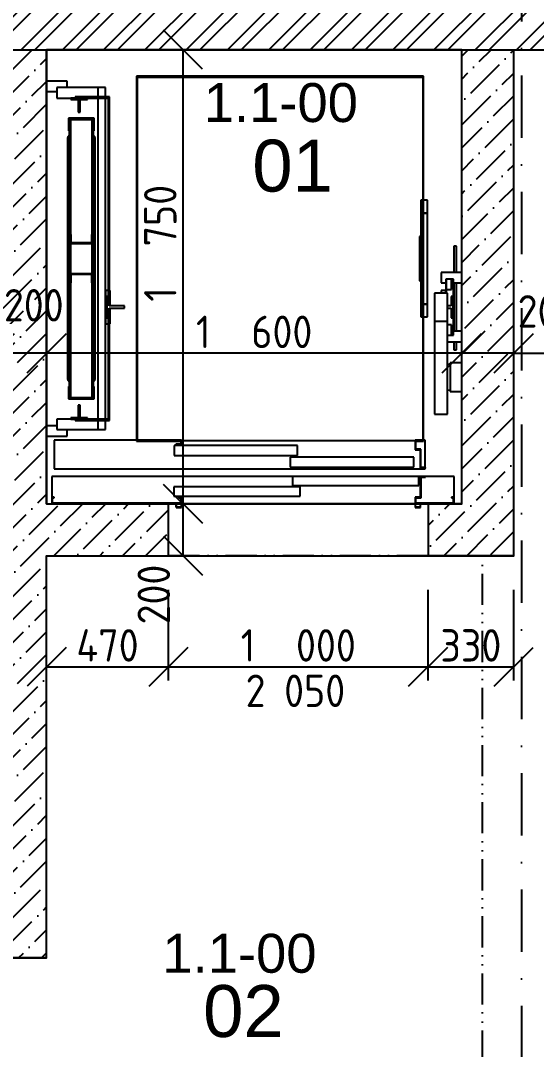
# Model space of a CAD drawing. Extents: x 4511820 to 5180432, y -1526536 to -944957.
# Drawn here: x 5025541 to 5027528, y -1335748 to -1331783 of the extents above; entities that cross this region are included whole.
import ezdxf

# ---------------------------------------------------------------- set-up
doc = ezdxf.new("R2010")
doc.units = 0
doc.header["$MEASUREMENT"] = 0
doc.linetypes.add('ACAD_ISO12W100', pattern=[22, 12, -3, 0.5, -3, 0.5, -3])
doc.linetypes.add('BODKOCIARKOVANA_3', pattern=[5.6, 3, -1.3, 0, -1.3])
doc.layers.get('0').update_dxf_attribs({"linetype": 'CONTINUOUS'})
doc.layers.get('Defpoints').update_dxf_attribs({"color": 61, "linetype": 'CONTINUOUS'})
for name, color, linetype in [('KÓTY', 4, 'CONTINUOUS'), ('MÚRY', 1, 'CONTINUOUS'), ('osi', 253, 'CONTINUOUS'), ('Plochy', 41, 'CONTINUOUS'), ('POPIS', 7, 'CONTINUOUS'), ('POZEMOK', 7, 'CONTINUOUS'), ('TENKÁ', 7, 'CONTINUOUS'), ('ŠRAFY', 82, 'CONTINUOUS')]:
    doc.layers.add(name, color=color, linetype=linetype)
doc.styles.add('ARIAL', font='arial.ttf')
doc.styles.add('STYLE1', font='isocp.shx')
doc.dimstyles.new('STANDARD-50', dxfattribs={"dimtxt": 125, "dimasz": 150, "dimexe": 10, "dimexo": 200, "dimgap": 20, "dimtad": 1, "dimdsep": 46, "dimlunit": 6, "dimtxsty": 'STYLE1', "dimblk1": 'OBLIQUE', "dimblk2": 'OBLIQUE', "dimsah": 1, "dimcen": 2.5, "dimse1": 1, "dimse2": 1, "dimadec": 0, "dimazin": 0, "dimtfac": 1, "dimtmove": 1, "dimatfit": 3, "dimldrblk": 'OBLIQUE', "dimfxl": 1, "dimtolj": 1, "dimtzin": 0, "dimarcsym": 0})

# ---------------------------------------------------------------- blocks, each defined once
blk = doc.blocks.new('_OBLIQUE')
at = {"color": 0, "linetype": 'ByBlock'}
blk.add_line((-0.5, -0.5), (0.5, 0.5), dxfattribs=at)
blk = doc.blocks.new('*D22529')
at = {"layer": 'Defpoints', "color": 0}
for p in [(5025441, -1333065), (5025441, -1333145.7), (5025641, -1333235.7)]:
    blk.add_point(p, dxfattribs=at)
at = {"layer": 'KÓTY', "color": 0, "lineweight": -2}
blk.add_line((5025641, -1333065), (5025441, -1333065), dxfattribs=at)
at = {"layer": 'KÓTY', "color": 0, "linetype": 'ByBlock', "lineweight": -2, "xscale": 150, "yscale": 150, "zscale": 150, "rotation": 180}
blk.add_blockref('_OBLIQUE', (5025441, -1333065), dxfattribs=at)
at = {"layer": 'KÓTY', "color": 0, "linetype": 'ByBlock', "lineweight": -2, "xscale": 150, "yscale": 150, "zscale": 150}
blk.add_blockref('_OBLIQUE', (5025641, -1333065), dxfattribs=at)
at = {"layer": 'KÓTY', "color": 0, "insert": (5025591.8, -1332880), "char_height": 125, "attachment_point": 5, "style": 'STYLE1'}
blk.add_mtext('\\A1;200', dxfattribs=at)
blk = doc.blocks.new('*D22537')
at = {"layer": 'Defpoints', "color": 0}
for p in [(5027241, -1333065), (5027241, -1333065), (5027441, -1333065)]:
    blk.add_point(p, dxfattribs=at)
at = {"layer": 'KÓTY', "color": 0, "lineweight": -2}
blk.add_line((5027441, -1333065), (5027241, -1333065), dxfattribs=at)
at = {"layer": 'KÓTY', "color": 0, "linetype": 'ByBlock', "lineweight": -2, "xscale": 150, "yscale": 150, "zscale": 150, "rotation": 180}
blk.add_blockref('_OBLIQUE', (5027241, -1333065), dxfattribs=at)
at = {"layer": 'KÓTY', "color": 0, "linetype": 'ByBlock', "lineweight": -2, "xscale": 150, "yscale": 150, "zscale": 150}
blk.add_blockref('_OBLIQUE', (5027441, -1333065), dxfattribs=at)
at = {"layer": 'KÓTY', "color": 0, "insert": (5027571.5, -1332903.5), "char_height": 125, "attachment_point": 5, "style": 'STYLE1'}
blk.add_mtext('\\A1;200', dxfattribs=at)
blk = doc.blocks.new('*D22538')
at = {"layer": 'Defpoints', "color": 0}
for p in [(5025641, -1333065), (5025641, -1333065), (5027241, -1333065)]:
    blk.add_point(p, dxfattribs=at)
at = {"layer": 'KÓTY', "color": 0, "lineweight": -2}
blk.add_line((5027241, -1333065), (5025641, -1333065), dxfattribs=at)
at = {"layer": 'KÓTY', "color": 0, "linetype": 'ByBlock', "lineweight": -2, "xscale": 150, "yscale": 150, "zscale": 150, "rotation": 180}
blk.add_blockref('_OBLIQUE', (5025641, -1333065), dxfattribs=at)
at = {"layer": 'KÓTY', "color": 0, "linetype": 'ByBlock', "lineweight": -2, "xscale": 150, "yscale": 150, "zscale": 150}
blk.add_blockref('_OBLIQUE', (5027241, -1333065), dxfattribs=at)
at = {"layer": 'KÓTY', "color": 0, "insert": (5026441, -1332982.5), "char_height": 125, "attachment_point": 5, "style": 'STYLE1'}
blk.add_mtext('\\A1;1ﾠ600', dxfattribs=at)
blk = doc.blocks.new('*D22539')
at = {"layer": 'Defpoints', "color": 0}
for p in [(5025939.3, -1331895.2), (5025939.3, -1333645.2), (5026166.3, -1333645.2)]:
    blk.add_point(p, dxfattribs=at)
at = {"layer": 'KÓTY', "color": 0, "lineweight": -2}
blk.add_line((5026166.3, -1331895.2), (5026166.3, -1333645.2), dxfattribs=at)
at = {"layer": 'KÓTY', "color": 0, "linetype": 'ByBlock', "lineweight": -2, "xscale": 150, "yscale": 150, "zscale": 150}
for p, rotation in [((5026166.3, -1331895.2), 90), ((5026166.3, -1333645.2), 270)]:
    blk.add_blockref('_OBLIQUE', p, dxfattribs=dict(at, rotation=rotation))
at = {"layer": 'KÓTY', "color": 0, "insert": (5026079.3, -1332641), "char_height": 125, "attachment_point": 5, "rotation": 90, "style": 'STYLE1'}
blk.add_mtext('\\A1;1ﾠ750', dxfattribs=at)
blk = doc.blocks.new('*D22540')
at = {"layer": 'Defpoints', "color": 0}
for p in [(5025939.3, -1333645.2), (5025939.3, -1333845.2), (5026166.3, -1333845.2)]:
    blk.add_point(p, dxfattribs=at)
at = {"layer": 'KÓTY', "color": 0, "lineweight": -2}
blk.add_line((5026166.3, -1333645.2), (5026166.3, -1333845.2), dxfattribs=at)
at = {"layer": 'KÓTY', "color": 0, "linetype": 'ByBlock', "lineweight": -2, "xscale": 150, "yscale": 150, "zscale": 150}
for p, rotation in [((5026166.3, -1333645.2), 90), ((5026166.3, -1333845.2), 270)]:
    blk.add_blockref('_OBLIQUE', p, dxfattribs=dict(at, rotation=rotation))
at = {"layer": 'KÓTY', "color": 0, "insert": (5026054.3, -1333995), "char_height": 125, "attachment_point": 5, "rotation": 90, "style": 'STYLE1'}
blk.add_mtext('\\A1;200', dxfattribs=at)
blk = doc.blocks.new('*D22541')
at = {"layer": 'Defpoints', "color": 0}
for p in [(5025641, -1333845.2), (5026111, -1333845.2), (5026111, -1334273.5)]:
    blk.add_point(p, dxfattribs=at)
at = {"layer": 'KÓTY', "color": 0, "lineweight": -2}
blk.add_line((5025641, -1334273.5), (5026111, -1334273.5), dxfattribs=at)
at = {"layer": 'KÓTY', "color": 0, "linetype": 'ByBlock', "lineweight": -2, "xscale": 150, "yscale": 150, "zscale": 150, "rotation": 180}
blk.add_blockref('_OBLIQUE', (5025641, -1334273.5), dxfattribs=at)
at = {"layer": 'KÓTY', "color": 0, "linetype": 'ByBlock', "lineweight": -2, "xscale": 150, "yscale": 150, "zscale": 150}
blk.add_blockref('_OBLIQUE', (5026111, -1334273.5), dxfattribs=at)
at = {"layer": 'KÓTY', "color": 0, "insert": (5025876, -1334191), "char_height": 125, "attachment_point": 5, "style": 'STYLE1'}
blk.add_mtext('\\A1;470', dxfattribs=at)
blk = doc.blocks.new('*D22542')
at = {"layer": 'Defpoints', "color": 0}
for p in [(5026111, -1333845.2), (5027111, -1333845.2), (5027111, -1334273.5)]:
    blk.add_point(p, dxfattribs=at)
at = {"layer": 'KÓTY', "color": 0, "lineweight": -2}
blk.add_line((5026111, -1334273.5), (5027111, -1334273.5), dxfattribs=at)
at = {"layer": 'KÓTY', "color": 0, "linetype": 'ByBlock', "lineweight": -2, "xscale": 150, "yscale": 150, "zscale": 150, "rotation": 180}
blk.add_blockref('_OBLIQUE', (5026111, -1334273.5), dxfattribs=at)
at = {"layer": 'KÓTY', "color": 0, "linetype": 'ByBlock', "lineweight": -2, "xscale": 150, "yscale": 150, "zscale": 150}
blk.add_blockref('_OBLIQUE', (5027111, -1334273.5), dxfattribs=at)
at = {"layer": 'KÓTY', "color": 0, "insert": (5026611, -1334191), "char_height": 125, "attachment_point": 5, "style": 'STYLE1'}
blk.add_mtext('\\A1;1ﾠ000', dxfattribs=at)
blk = doc.blocks.new('*D22543')
at = {"layer": 'Defpoints', "color": 0}
for p in [(5027111, -1333845.2), (5027441, -1333845.2), (5027441, -1334273.5)]:
    blk.add_point(p, dxfattribs=at)
at = {"layer": 'KÓTY', "color": 0, "lineweight": -2}
blk.add_line((5027111, -1334273.5), (5027441, -1334273.5), dxfattribs=at)
at = {"layer": 'KÓTY', "color": 0, "linetype": 'ByBlock', "lineweight": -2, "xscale": 150, "yscale": 150, "zscale": 150, "rotation": 180}
blk.add_blockref('_OBLIQUE', (5027111, -1334273.5), dxfattribs=at)
at = {"layer": 'KÓTY', "color": 0, "linetype": 'ByBlock', "lineweight": -2, "xscale": 150, "yscale": 150, "zscale": 150}
blk.add_blockref('_OBLIQUE', (5027441, -1334273.5), dxfattribs=at)
at = {"layer": 'KÓTY', "color": 0, "insert": (5027276, -1334191), "char_height": 125, "attachment_point": 5, "style": 'STYLE1'}
blk.add_mtext('\\A1;330', dxfattribs=at)
blk = doc.blocks.new('*D22886')
at = {"layer": 'Defpoints', "color": 0}
for p in [(5027441, -1333065), (5029321, -1333047), (5029321, -1333065)]:
    blk.add_point(p, dxfattribs=at)
at = {"layer": 'KÓTY', "color": 0, "lineweight": -2}
blk.add_line((5027441, -1333065), (5029321, -1333065), dxfattribs=at)
at = {"layer": 'KÓTY', "color": 0, "linetype": 'ByBlock', "lineweight": -2, "xscale": 150, "yscale": 150, "zscale": 150, "rotation": 180}
blk.add_blockref('_OBLIQUE', (5027441, -1333065), dxfattribs=at)
at = {"layer": 'KÓTY', "color": 0, "linetype": 'ByBlock', "lineweight": -2, "xscale": 150, "yscale": 150, "zscale": 150}
blk.add_blockref('_OBLIQUE', (5029321, -1333065), dxfattribs=at)
at = {"layer": 'KÓTY', "color": 0, "insert": (5028381, -1332982.5), "char_height": 125, "attachment_point": 5, "style": 'STYLE1'}
blk.add_mtext('\\A1;1ﾠ880', dxfattribs=at)

msp = doc.modelspace()

# ---------------------------------------------------------------- hatches: boundary and pattern name
at = {"layer": 'ŠRAFY'}
h = msp.add_hatch(dxfattribs=at)
h.set_pattern_fill('ANSI32', color=256, scale=300)
h.paths.add_polyline_path([(5027621, -1331595.191), (5027621, -1330765.191), (5027241, -1330765.191), (5027241, -1331515.191), (5025371, -1331515.191), (5025371, -1331585.191), (5025371, -1331895.191), (5025441, -1331895.191), (5025641, -1331895.191), (5027241, -1331895.191), (5027441, -1331895.191), (5027621, -1331895.191)])
h = msp.add_hatch(dxfattribs=at)
h.set_pattern_fill('ANSI36', color=256, scale=500, angle=360)
h.set_pattern_definition([(45, (524430.31, 125914.67), (33.1456304, 121.533978), [156.25, -31.25, 0, -31.25])])
h.paths.add_polyline_path([(5025661, -1333645.191), (5025641, -1333645.191), (5025641, -1333384.191), (5025641, -1333344.191), (5025641, -1332056.191), (5025641, -1332016.191), (5025641, -1331895.191), (5025441, -1331895.191), (5025441, -1332995.191), (5025441, -1333075.191), (5025441, -1333275.191), (5025441, -1333555.191), (5025441, -1333584.799), (5025441, -1333619.44), (5025441, -1333835.191), (5025441, -1334115.191), (5025441, -1334395.191), (5025441, -1334675.191), (5025441, -1334945.191), (5025441, -1334955.191), (5025441, -1335235.191), (5025441, -1335395.191), (5025641, -1335395.191), (5025641, -1333845.191), (5026111, -1333845.191), (5026111, -1333645.191), (5025664, -1333645.191)])
h.paths.add_polyline_path([(5025447.951, -1332755), (5025735.549, -1332755), (5025735.549, -1333005), (5025447.951, -1333005)], flags=9)
h = msp.add_hatch(dxfattribs=at)
h.set_pattern_fill('ANSI36', color=256, scale=500, angle=360)
h.set_pattern_definition([(45, (524430.31, 125914.67), (33.1456304, 121.533978), [156.25, -31.25, 0, -31.25])])
h.paths.add_polyline_path([(5027111, -1333645.191), (5027111, -1333845.191), (5027441, -1333845.191), (5027441, -1331895.191), (5027241, -1331895.191), (5027241, -1332753.941), (5027241, -1332793.941), (5027241, -1332980.441), (5027241, -1333020.441), (5027241, -1333101.691), (5027241, -1333212.691), (5027241, -1333645.191), (5027211, -1333645.191)])

# ---------------------------------------------------------------- linework, layer by layer
at = {"layer": 'KÓTY'}
for p, q in [((5026111, -1334326.903), (5026111, -1333976.903)), ((5027111, -1334326.903), (5027111, -1333976.903)), ((5027441, -1334326.903), (5027441, -1333976.903))]:
    msp.add_line(p, q, dxfattribs=at)
at = {"layer": 'MÚRY'}
for p, q in [((5025641, -1333645.191), (5025641, -1331895.191)), ((5025641, -1331895.191), (5027241, -1331895.191)), ((5027241, -1331895.191), (5025641, -1331895.191)), ((5027241, -1333645.191), (5027241, -1331895.191)), ((5027241, -1332753.941), (5027241, -1331895.191)), ((5027441, -1331895.191), (5029321, -1331895.191)), ((5027441, -1333845.191), (5027441, -1331895.191)), ((5025641, -1333645.191), (5026111, -1333645.191)), ((5026111, -1333845.191), (5026111, -1333645.191)), ((5027241, -1333645.191), (5027111, -1333645.191)), ((5027111, -1333645.191), (5027111, -1333845.191)), ((5025641, -1335395.191), (5025641, -1333845.191)), ((5025641, -1333845.191), (5026111, -1333845.191)), ((5027441, -1333845.191), (5027111, -1333845.191)), ((5025641, -1335395.191), (5025441, -1335395.191))]:
    msp.add_line(p, q, dxfattribs=at)
at = {"layer": 'osi', "linetype": 'BODKOCIARKOVANA_3', "ltscale": 80}
msp.add_line((5027471, -1310038), (5027471, -1347555.191), dxfattribs=at)
at = {"layer": 'Plochy'}
for points in [[(5029321, -1336895.191), (5018731, -1336895.191), (5018731, -1335395.191), (5021281, -1335395.191), (5021281, -1334395.191), (5020981, -1334395.191), (5020981, -1331895.191), (5022891, -1331895.191), (5022891, -1335395.191), (5023141, -1335395.191), (5023141, -1334955.191), (5024341, -1334955.191), (5024341, -1335235.191), (5025441, -1335235.191), (5025441, -1335395.191), (5025641, -1335395.191), (5025641, -1333845.191), (5027441, -1333845.191), (5027441, -1331895.191), (5029321, -1331895.191)], [(5027241, -1331895.191), (5025641, -1331895.191), (5025641, -1333645.191), (5027241, -1333645.191)]]:
    msp.add_lwpolyline(points, close=True, dxfattribs=at)
at = {"layer": 'POZEMOK'}
for p, q in [((5025721, -1332016.191), (5025641, -1332016.191)), ((5025721, -1332041.191), (5025721, -1332016.191)), ((5025641, -1332056.191), (5025681, -1332056.191)), ((5025681, -1332041.191), (5025681, -1332081.191)), ((5025868.75, -1332041.191), (5025681, -1332041.191)), ((5025751, -1332076.191), (5025751, -1332081.191)), ((5025883, -1332076.191), (5025751, -1332076.191)), ((5025867.75, -1332041.191), (5025838.75, -1332041.191)), ((5025838.75, -1332041.191), (5025838.75, -1332076.191)), ((5025867.75, -1332076.191), (5025867.75, -1332041.191)), ((5025868.75, -1332076.191), (5025868.75, -1332041.191)), ((5025883, -1332081.191), (5025883, -1332076.191)), ((5025681, -1332081.191), (5025751, -1332081.191)), ((5025734.25, -1332081.191), (5025734.25, -1332086.991)), ((5025799.25, -1332081.191), (5025734.25, -1332081.191)), ((5025734.25, -1332086.991), (5025762.75, -1332086.991)), ((5025751, -1332081.191), (5025883, -1332081.191)), ((5025762.75, -1332086.991), (5025762.75, -1332135.191)), ((5025770.75, -1332135.191), (5025770.75, -1332086.991)), ((5025770.75, -1332086.991), (5025799.25, -1332086.991)), ((5025799.25, -1332086.991), (5025799.25, -1332081.191)), ((5025838.75, -1332081.191), (5025838.75, -1333319.191)), ((5025867.75, -1333319.191), (5025867.75, -1332081.191)), ((5025883, -1332081.191), (5025878, -1332081.191)), ((5025878, -1332081.191), (5025878, -1332846.191)), ((5025883, -1332882.691), (5025883, -1332081.191)), ((5025762.75, -1332135.191), (5025770.75, -1332135.191)), ((5025825, -1332159.191), (5025725, -1332159.191)), ((5025725, -1332159.191), (5025725, -1332207.191)), ((5025728, -1332162.191), (5025728, -1332165.191)), ((5025728, -1332162.191), (5025728, -1332165.191)), ((5025728, -1332162.191), (5025822, -1332162.191)), ((5025728, -1332207.191), (5025728, -1332162.191)), ((5025734, -1332165.191), (5025728, -1332165.191)), ((5025728, -1332165.191), (5025728, -1332607.691)), ((5025734, -1332165.191), (5025734, -1332162.191)), ((5025734, -1332165.191), (5025734, -1332162.191)), ((5025816, -1332165.191), (5025734, -1332165.191)), ((5025734, -1332607.691), (5025734, -1332165.191)), ((5025736.5, -1332165.191), (5025736.5, -1332162.191)), ((5025736.5, -1332162.191), (5025736.5, -1332165.191)), ((5025813.5, -1332165.191), (5025813.5, -1332162.191)), ((5025813.5, -1332162.191), (5025813.5, -1332165.191)), ((5025822, -1332165.191), (5025816, -1332165.191)), ((5025816, -1332165.191), (5025816, -1332607.691)), ((5025816.5, -1332165.191), (5025816.5, -1332162.191)), ((5025822, -1332162.191), (5025822, -1332207.191)), ((5025822, -1332607.691), (5025822, -1332165.191)), ((5025825, -1332207.191), (5025825, -1332159.191)), ((5025728, -1332226.191), (5025722, -1332235.191)), ((5025722, -1332235.191), (5025722, -1333165.191)), ((5025725, -1332207.191), (5025728, -1332207.191)), ((5025822, -1332207.191), (5025825, -1332207.191)), ((5025828, -1332235.191), (5025822, -1332226.191)), ((5025828, -1333165.191), (5025828, -1332235.191)), ((5027083.5, -1332475.191), (5027083.5, -1332525.191)), ((5027091, -1332475.191), (5027083.5, -1332475.191)), ((5027108.5, -1332475.191), (5027094, -1332475.191)), ((5027108.5, -1332525.191), (5027108.5, -1332475.191)), ((5027083.5, -1332525.191), (5027083.5, -1332875.191)), ((5027091, -1332525.191), (5027083.5, -1332525.191)), ((5027083.5, -1332525.191), (5027091, -1332525.191)), ((5027108.5, -1332525.191), (5027094, -1332525.191)), ((5027094, -1332525.191), (5027108.5, -1332525.191)), ((5027108.5, -1332875.191), (5027108.5, -1332525.191)), ((5025734, -1332607.691), (5025728, -1332607.691)), ((5025728, -1332607.691), (5025728, -1332641.691)), ((5025734, -1332606.691), (5025734, -1332641.691)), ((5025736, -1332606.691), (5025734, -1332606.691)), ((5025734, -1332641.691), (5025734, -1332607.691)), ((5025736, -1332639.691), (5025736, -1332606.691)), ((5025814, -1332606.691), (5025814, -1332639.691)), ((5025816, -1332606.691), (5025814, -1332606.691)), ((5025816, -1332641.691), (5025816, -1332606.691)), ((5025822, -1332607.691), (5025816, -1332607.691)), ((5025816, -1332607.691), (5025816, -1332641.691)), ((5025822, -1332641.691), (5025822, -1332607.691)), ((5027078.5, -1332615.191), (5027078.5, -1332625.191)), ((5027083.5, -1332615.191), (5027078.5, -1332615.191)), ((5027078.5, -1332625.191), (5027078.5, -1332775.191)), ((5027083.5, -1332625.191), (5027078.5, -1332625.191)), ((5027083.5, -1332625.191), (5027083.5, -1332615.191)), ((5027083.5, -1332775.191), (5027083.5, -1332625.191)), ((5025728, -1332641.691), (5025734, -1332641.691)), ((5025728, -1332641.691), (5025728, -1332758.691)), ((5025734, -1332641.691), (5025816, -1332641.691)), ((5025734, -1332758.691), (5025734, -1332641.691)), ((5025814, -1332639.691), (5025736, -1332639.691)), ((5025816, -1332641.691), (5025816, -1332758.691)), ((5025816, -1332641.691), (5025822, -1332641.691)), ((5025822, -1332758.691), (5025822, -1332641.691)), ((5027220.125, -1332652.191), (5027210.125, -1332652.191)), ((5027210.125, -1332652.191), (5027210.125, -1332753.941)), ((5027220.125, -1332753.941), (5027220.125, -1332652.191)), ((5025734, -1332758.691), (5025728, -1332758.691)), ((5025728, -1332758.691), (5025728, -1332792.691)), ((5025728, -1332792.691), (5025734, -1332792.691)), ((5025728, -1332792.691), (5025728, -1333235.191)), ((5025734, -1332792.691), (5025734, -1332758.691)), ((5025734, -1332758.691), (5025734, -1332793.691)), ((5025816, -1332758.691), (5025734, -1332758.691)), ((5025734, -1333235.191), (5025734, -1332792.691)), ((5025736, -1332793.691), (5025736, -1332760.691)), ((5025736, -1332760.691), (5025814, -1332760.691)), ((5025814, -1332760.691), (5025814, -1332793.691)), ((5025822, -1332758.691), (5025816, -1332758.691)), ((5025816, -1332758.691), (5025816, -1332792.691)), ((5025816, -1332793.691), (5025816, -1332758.691)), ((5025816, -1332792.691), (5025822, -1332792.691)), ((5025816, -1332792.691), (5025816, -1333235.191)), ((5025822, -1332792.691), (5025822, -1332758.691)), ((5025822, -1333235.191), (5025822, -1332792.691)), ((5027078.5, -1332775.191), (5027078.5, -1332785.191)), ((5027078.5, -1332775.191), (5027083.5, -1332775.191)), ((5027078.5, -1332785.191), (5027083.5, -1332785.191)), ((5027083.5, -1332785.191), (5027083.5, -1332775.191)), ((5027241, -1332753.941), (5027161, -1332753.941)), ((5027161, -1332753.941), (5027161, -1332793.941)), ((5027201, -1332778.941), (5027179.25, -1332778.941)), ((5027179.25, -1332778.941), (5027179.25, -1332818.941)), ((5027209.25, -1332778.941), (5027180.25, -1332778.941)), ((5027180.25, -1332778.941), (5027180.25, -1332833.191)), ((5027201, -1332818.941), (5027201, -1332778.941)), ((5027209.25, -1332995.441), (5027209.25, -1332778.941)), ((5025734, -1332793.691), (5025736, -1332793.691)), ((5025814, -1332793.691), (5025816, -1332793.691)), ((5025878, -1332823.191), (5025868.75, -1332823.191)), ((5025868.75, -1332823.191), (5025868.75, -1332951.191)), ((5025886.75, -1332823.191), (5025883, -1332823.191)), ((5025886.75, -1332882.691), (5025886.75, -1332823.191)), ((5027161, -1332793.941), (5027179.25, -1332793.941)), ((5027179.25, -1332823.191), (5027161.25, -1332823.191)), ((5027161.25, -1332823.191), (5027161.25, -1332833.191)), ((5027179.25, -1332818.941), (5027201, -1332818.941)), ((5027179.25, -1332833.191), (5027179.25, -1332823.191)), ((5027209.25, -1332793.941), (5027241, -1332793.941)), ((5027210.125, -1332793.941), (5027210.125, -1332980.441)), ((5027220.125, -1332980.441), (5027220.125, -1332793.941)), ((5025882, -1332846.191), (5025873.75, -1332846.191)), ((5025873.75, -1332846.191), (5025873.75, -1332928.191)), ((5025882, -1332882.691), (5025882, -1332846.191)), ((5027185.5, -1332833.191), (5027135.5, -1332833.191)), ((5027135.5, -1332833.191), (5027135.5, -1332941.191)), ((5027185.5, -1332941.191), (5027185.5, -1332833.191)), ((5027208.25, -1332846.191), (5027200, -1332846.191)), ((5027200, -1332846.191), (5027200, -1332882.691)), ((5027208.25, -1332928.191), (5027208.25, -1332846.191)), ((5025942, -1332882.691), (5025882, -1332882.691)), ((5025882, -1332891.691), (5025942, -1332891.691)), ((5025882, -1332928.191), (5025882, -1332891.691)), ((5025883, -1333319.191), (5025883, -1332891.691)), ((5025886.75, -1332951.191), (5025886.75, -1332891.691)), ((5025942, -1332891.691), (5025942, -1332882.691)), ((5027083.5, -1332875.191), (5027083.5, -1332925.191)), ((5027091, -1332875.191), (5027083.5, -1332875.191)), ((5027083.5, -1332875.191), (5027091, -1332875.191)), ((5027108.5, -1332875.191), (5027094, -1332875.191)), ((5027094, -1332875.191), (5027108.5, -1332875.191)), ((5027108.5, -1332925.191), (5027108.5, -1332875.191)), ((5027200, -1332882.691), (5027185.5, -1332882.691)), ((5027185.5, -1332891.691), (5027200, -1332891.691)), ((5027200, -1332891.691), (5027200, -1332928.191)), ((5025868.75, -1332951.191), (5025878, -1332951.191)), ((5025873.75, -1332928.191), (5025882, -1332928.191)), ((5025878, -1332928.191), (5025878, -1333319.191)), ((5025883, -1332951.191), (5025886.75, -1332951.191)), ((5027083.5, -1332925.191), (5027091, -1332925.191)), ((5027094, -1332925.191), (5027108.5, -1332925.191)), ((5027135.5, -1332941.191), (5027185.5, -1332941.191)), ((5027185.5, -1332943.191), (5027135.5, -1332943.191)), ((5027135.5, -1332943.191), (5027135.5, -1333300.191)), ((5027139.125, -1332941.191), (5027139.125, -1332943.191)), ((5027144.125, -1332943.191), (5027144.125, -1332941.191)), ((5027155.125, -1332941.191), (5027155.125, -1332943.191)), ((5027160.125, -1332941.191), (5027160.125, -1332943.191)), ((5027161.25, -1332941.191), (5027161.25, -1332943.191)), ((5027179.25, -1332943.191), (5027179.25, -1332941.191)), ((5027180.25, -1332941.191), (5027180.25, -1332943.191)), ((5027185.5, -1333300.191), (5027185.5, -1332943.191)), ((5027200, -1332928.191), (5027208.25, -1332928.191)), ((5027210.125, -1332915.191), (5027209.25, -1332915.191)), ((5027209.25, -1332935.191), (5027210.125, -1332935.191)), ((5027210.125, -1332935.191), (5027210.125, -1332915.191)), ((5027201, -1332955.441), (5027185.5, -1332955.441)), ((5027201, -1332995.441), (5027201, -1332955.441)), ((5027210.125, -1332975.191), (5027209.25, -1332975.191)), ((5027241, -1332980.441), (5027209.25, -1332980.441)), ((5027210.125, -1332980.441), (5027210.125, -1332975.191)), ((5027185.5, -1332995.441), (5027209.25, -1332995.441)), ((5027185.5, -1332995.441), (5027201, -1332995.441)), ((5027185.5, -1333020.441), (5027241, -1333020.441)), ((5027210.125, -1333020.441), (5027210.125, -1333052.191)), ((5027220.125, -1333052.191), (5027220.125, -1333020.441)), ((5027210.125, -1333052.191), (5027220.125, -1333052.191)), ((5027192, -1333107.191), (5027185.5, -1333108.484)), ((5027196, -1333107.987), (5027192, -1333107.191)), ((5027241, -1333101.691), (5027196, -1333101.691)), ((5027196, -1333101.691), (5027196, -1333212.691)), ((5025722, -1333165.191), (5025728, -1333174.191)), ((5025822, -1333174.191), (5025828, -1333165.191)), ((5025728, -1333193.191), (5025725, -1333193.191)), ((5025725, -1333193.191), (5025725, -1333241.191)), ((5025728, -1333238.191), (5025728, -1333193.191)), ((5025825, -1333193.191), (5025822, -1333193.191)), ((5025822, -1333193.191), (5025822, -1333238.191)), ((5025825, -1333241.191), (5025825, -1333193.191)), ((5027185.5, -1333205.898), (5027192, -1333207.191)), ((5027192, -1333207.191), (5027196, -1333206.396)), ((5027196, -1333212.691), (5027241, -1333212.691)), ((5025725, -1333241.191), (5025825, -1333241.191)), ((5025728, -1333235.191), (5025728, -1333238.191)), ((5025728, -1333235.191), (5025728, -1333238.191)), ((5025728, -1333235.191), (5025734, -1333235.191)), ((5025822, -1333238.191), (5025728, -1333238.191)), ((5025734, -1333238.191), (5025734, -1333235.191)), ((5025734, -1333238.191), (5025734, -1333235.191)), ((5025734, -1333235.191), (5025816, -1333235.191)), ((5025736.5, -1333238.191), (5025736.5, -1333235.191)), ((5025736.5, -1333235.191), (5025736.5, -1333238.191)), ((5025770.75, -1333265.191), (5025762.75, -1333265.191)), ((5025762.75, -1333265.191), (5025762.75, -1333313.391)), ((5025770.75, -1333313.391), (5025770.75, -1333265.191)), ((5025813.5, -1333238.191), (5025813.5, -1333235.191)), ((5025813.5, -1333235.191), (5025813.5, -1333238.191)), ((5025816, -1333235.191), (5025822, -1333235.191)), ((5025816.5, -1333238.191), (5025816.5, -1333235.191)), ((5027135.5, -1333300.191), (5027185.5, -1333300.191)), ((5025681, -1333344.191), (5025641, -1333344.191)), ((5025681, -1333319.191), (5025681, -1333359.191)), ((5025751, -1333319.191), (5025681, -1333319.191)), ((5025762.75, -1333313.391), (5025734.25, -1333313.391)), ((5025734.25, -1333313.391), (5025734.25, -1333319.191)), ((5025734.25, -1333319.191), (5025799.25, -1333319.191)), ((5025751, -1333319.191), (5025751, -1333324.191)), ((5025883, -1333319.191), (5025751, -1333319.191)), ((5025751, -1333324.191), (5025883, -1333324.191)), ((5025799.25, -1333313.391), (5025770.75, -1333313.391)), ((5025799.25, -1333319.191), (5025799.25, -1333313.391)), ((5025838.75, -1333324.191), (5025838.75, -1333359.191)), ((5025867.75, -1333359.191), (5025867.75, -1333324.191)), ((5025868.75, -1333359.191), (5025868.75, -1333324.191)), ((5025878, -1333319.191), (5025883, -1333319.191)), ((5025883, -1333324.191), (5025883, -1333319.191)), ((5025641, -1333384.191), (5025721, -1333384.191)), ((5025681, -1333359.191), (5025868.75, -1333359.191)), ((5025721, -1333384.191), (5025721, -1333359.191)), ((5025838.75, -1333359.191), (5025867.75, -1333359.191)), ((5025988, -1333400.191), (5025671, -1333400.191)), ((5025671, -1333400.191), (5025671, -1333510.191)), ((5026161, -1333401.691), (5027061, -1333401.691)), ((5027100, -1333400.191), (5027094, -1333400.191)), ((5027100, -1333505.191), (5027100, -1333400.191)), ((5026588.55, -1333540.191), (5025661, -1333540.191)), ((5025661, -1333540.191), (5025661, -1333619.191)), ((5025671, -1333510.191), (5027100, -1333510.191)), ((5027081, -1333540.191), (5027075.95, -1333540.191)), ((5027101, -1333540.191), (5027081, -1333540.191)), ((5027081, -1333540.191), (5027081, -1333619.191)), ((5027084, -1333543.191), (5027101, -1333543.191)), ((5027084, -1333622.191), (5027084, -1333543.191)), ((5027100, -1333510.191), (5027100, -1333508.191)), ((5027211, -1333540.191), (5027101, -1333540.191)), ((5027101, -1333543.191), (5027101, -1333540.191)), ((5027211, -1333619.191), (5027211, -1333540.191)), ((5025661, -1333619.191), (5025661, -1333645.191)), ((5025671, -1333619.191), (5025661, -1333619.191)), ((5025664, -1333642.191), (5025664, -1333622.191)), ((5025664, -1333622.191), (5025671, -1333622.191)), ((5025671, -1333622.191), (5025671, -1333619.191)), ((5026161, -1333619.191), (5026151, -1333619.191)), ((5026151, -1333619.191), (5026151, -1333622.191)), ((5026151, -1333622.191), (5026158, -1333622.191)), ((5026158, -1333622.191), (5026158, -1333642.191)), ((5026161, -1333645.191), (5026161, -1333619.191)), ((5027061, -1333619.191), (5027061, -1333645.191)), ((5027081, -1333619.191), (5027061, -1333619.191)), ((5027064, -1333642.191), (5027064, -1333622.191)), ((5027064, -1333622.191), (5027084, -1333622.191)), ((5027211, -1333619.191), (5027201, -1333619.191)), ((5027201, -1333619.191), (5027201, -1333622.191)), ((5027201, -1333622.191), (5027208, -1333622.191)), ((5027208, -1333622.191), (5027208, -1333642.191)), ((5027211, -1333645.191), (5027211, -1333619.191)), ((5026158, -1333642.191), (5025664, -1333642.191)), ((5026140, -1333645.191), (5026111, -1333645.191)), ((5026140, -1333645.191), (5026140, -1333659.691)), ((5026140, -1333659.691), (5026161, -1333659.691)), ((5026141, -1333658.691), (5026141, -1333645.691)), ((5026141, -1333645.691), (5026145.5, -1333645.691)), ((5026160, -1333658.691), (5026141, -1333658.691)), ((5026145.5, -1333645.691), (5026145.5, -1333645.191)), ((5026155.5, -1333645.191), (5026145.5, -1333645.191)), ((5026155.5, -1333645.191), (5026155.5, -1333645.691)), ((5026155.5, -1333645.691), (5026160, -1333645.691)), ((5026160, -1333645.691), (5026160, -1333658.691)), ((5026161, -1333659.691), (5026161, -1333645.191)), ((5026161, -1333645.191), (5027061, -1333645.191)), ((5027061, -1333645.191), (5026161, -1333645.191)), ((5027061, -1333645.191), (5027061, -1333659.691)), ((5027061, -1333659.691), (5027082, -1333659.691)), ((5027062, -1333658.691), (5027062, -1333645.691)), ((5027062, -1333645.691), (5027066.5, -1333645.691)), ((5027081, -1333658.691), (5027062, -1333658.691)), ((5027208, -1333642.191), (5027064, -1333642.191)), ((5027066.5, -1333645.691), (5027066.5, -1333645.191)), ((5027076.5, -1333645.191), (5027066.5, -1333645.191)), ((5027076.5, -1333645.191), (5027076.5, -1333645.691)), ((5027076.5, -1333645.691), (5027081, -1333645.691)), ((5027081, -1333645.691), (5027081, -1333658.691)), ((5027082, -1333659.691), (5027082, -1333645.191)), ((5027111, -1333645.191), (5027082, -1333645.191))]:
    msp.add_line(p, q, dxfattribs=at)
at = {"layer": 'TENKÁ'}
for p, q in [((5025441, -1331895.191), (5025641, -1331895.191)), ((5027241, -1331895.191), (5027441, -1331895.191)), ((5025988, -1331997.191), (5025988, -1333403.191)), ((5027094, -1331997.191), (5025988, -1331997.191)), ((5025991, -1333403.191), (5025991, -1332000.191)), ((5025991, -1332000.191), (5027091, -1332000.191)), ((5027091, -1332000.191), (5027091, -1333400.191)), ((5027094, -1333403.191), (5027094, -1331997.191)), ((5025988, -1333403.191), (5025991, -1333403.191)), ((5026161, -1333400.191), (5025991, -1333400.191)), ((5025991, -1333400.191), (5025991, -1333403.191)), ((5025991, -1333403.191), (5026158, -1333403.191)), ((5026608.45, -1333420.191), (5026132.55, -1333420.191)), ((5026132.55, -1333420.191), (5026132.55, -1333459.191)), ((5026158, -1333415.191), (5026139.5, -1333415.191)), ((5026139.5, -1333415.191), (5026139.5, -1333418.191)), ((5026139.5, -1333418.191), (5026161, -1333418.191)), ((5026158, -1333403.191), (5026158, -1333415.191)), ((5026161, -1333418.191), (5026161, -1333400.191)), ((5026608.45, -1333459.191), (5026608.45, -1333420.191)), ((5027061, -1333400.191), (5027061, -1333437.191)), ((5027091, -1333400.191), (5027061, -1333400.191)), ((5027064, -1333434.191), (5027064, -1333403.191)), ((5027064, -1333403.191), (5027094, -1333403.191)), ((5026132.55, -1333459.191), (5026608.45, -1333459.191)), ((5027055.95, -1333465.191), (5026580.05, -1333465.191)), ((5026580.05, -1333465.191), (5026580.05, -1333504.191)), ((5027055.95, -1333504.191), (5027055.95, -1333465.191)), ((5027061, -1333437.191), (5027080, -1333437.191)), ((5027083, -1333434.191), (5027064, -1333434.191)), ((5027080, -1333437.191), (5027080, -1333508.191)), ((5027083, -1333505.191), (5027083, -1333434.191)), ((5026580.05, -1333504.191), (5027055.95, -1333504.191)), ((5027101.5, -1333505.191), (5027083, -1333505.191)), ((5027101.5, -1333508.191), (5027101.5, -1333505.191)), ((5027075.95, -1333540.191), (5026588.55, -1333540.191)), ((5026588.55, -1333540.191), (5026588.55, -1333575.191)), ((5027075.95, -1333575.191), (5027075.95, -1333540.191)), ((5027080, -1333508.191), (5027101.5, -1333508.191)), ((5026618.45, -1333580.191), (5026131.05, -1333580.191)), ((5026131.05, -1333580.191), (5026131.05, -1333615.191)), ((5026588.55, -1333575.191), (5027075.95, -1333575.191)), ((5026618.45, -1333615.191), (5026618.45, -1333580.191)), ((5026131.05, -1333615.191), (5026618.45, -1333615.191))]:
    msp.add_line(p, q, dxfattribs=at)
at = {"layer": 'TENKÁ', "linetype": 'ACAD_ISO12W100', "ltscale": 10}
for p, q in [((5027111, -1333845.191), (5026111, -1333845.191)), ((5027321, -1336895.191), (5027321, -1333845.191))]:
    msp.add_line(p, q, dxfattribs=at)

# ---------------------------------------------------------------- texts
at = {"layer": 'KÓTY', "insert": (5026599.998, -1334365.957), "char_height": 125, "attachment_point": 5, "style": 'STYLE1'}
msp.add_mtext('\\A1;2 050', dxfattribs=at)
at = {"layer": 'POPIS', "lineweight": 40, "ltscale": 0.25, "style": 'ARIAL'}
for s, height, p in [('1.1-00', 150, (5026246.769, -1332173.77)), ('01', 200, (5026433.769, -1332441.77)), ('01', 200, (5026433.769, -1332441.77)), ('1.1-00', 150, (5026087.212, -1335452.706)), ('02', 200, (5026244.269, -1335700.27)), ('02', 200, (5026244.269, -1335700.27))]:
    msp.add_text(s, height=height, dxfattribs=at).set_placement(p)

# ---------------------------------------------------------------- dimensions: what is measured, and where the dimension line sits
at = {"layer": 'KÓTY'}
for base, p1, p2, picture, middle in [((5026166.309, -1333645.191), (5025939.309, -1331895.191), (5025939.309, -1333645.191), '*D22539', (5026161.809, -1332641)), ((5026166.309, -1333845.191), (5025939.309, -1333645.191), (5025939.309, -1333845.191), '*D22540', (5026136.809, -1333995))]:
    dim = msp.add_linear_dim(base=base, p1=p1, p2=p2, angle=90, dimstyle='STANDARD-50', dxfattribs=at)
    dim.commit()
    dim.dimension.update_dxf_attribs({"geometry": picture, "text_midpoint": middle, "dimtype": 160})
for base, p1, p2, picture, middle in [((5025441, -1333065), (5025641, -1333235.691), (5025441, -1333145.691), '*D22529', (5025591.75, -1332880)), ((5029321, -1333065), (5027441, -1333065), (5029321, -1333047.049), '*D22886', (5028381, -1332982.457))]:
    dim = msp.add_linear_dim(base=base, p1=p1, p2=p2, dimstyle='STANDARD-50', dxfattribs=at)
    dim.commit()
    dim.dimension.update_dxf_attribs({"geometry": picture, "text_midpoint": middle})
dim = msp.add_linear_dim(base=(5027241, -1333065), p1=(5027441, -1333065), p2=(5027241, -1333065), dimstyle='STANDARD-50', override={"dimtxsty": 'STYLE1', "dimldrblk": 'OBLIQUE'}, dxfattribs=at)
dim.commit()
dim.dimension.update_dxf_attribs({"geometry": '*D22537', "text_midpoint": (5027571.5, -1332986), "dimtype": 160})
for base, p1, p2, picture, middle in [((5025641, -1333065), (5027241, -1333065), (5025641, -1333065), '*D22538', (5026441, -1332982.457)), ((5026111, -1334273.5), (5025641, -1333845.191), (5026111, -1333845.191), '*D22541', (5025876, -1334191)), ((5027111, -1334273.5), (5026111, -1333845.191), (5027111, -1333845.191), '*D22542', (5026611, -1334190.957)), ((5027441, -1334273.5), (5027111, -1333845.191), (5027441, -1333845.191), '*D22543', (5027276, -1334191))]:
    dim = msp.add_linear_dim(base=base, p1=p1, p2=p2, dimstyle='STANDARD-50', override={"dimtxsty": 'STYLE1', "dimldrblk": 'OBLIQUE'}, dxfattribs=at)
    dim.commit()
    dim.dimension.update_dxf_attribs({"geometry": picture, "text_midpoint": middle})

doc.saveas('drawing.dxf')
